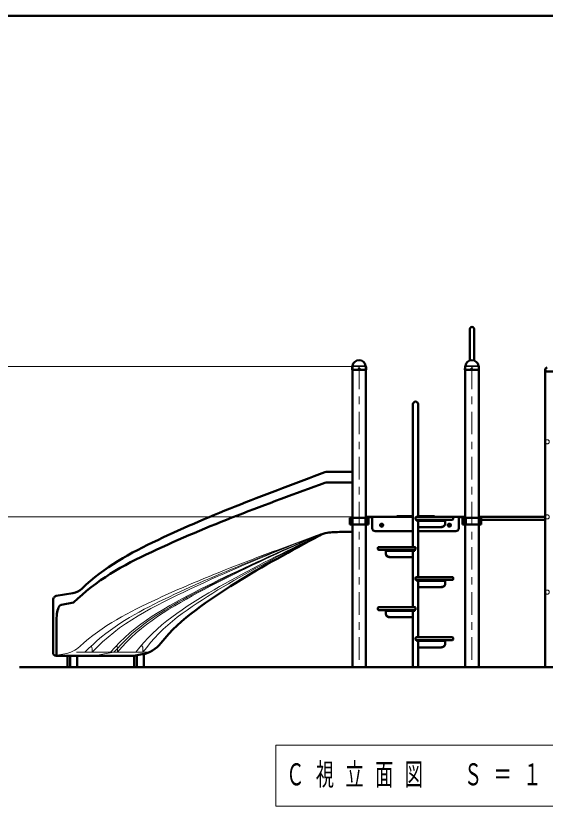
# Model space of a CAD drawing. Units: millimetres on the paper. Extents: x -385 to 0, y -594 to 267.
# Drawn here: x -315.5 to -245.2, y -135.1 to -30 of the extents above; entities that cross this region are included whole.
import ezdxf

# ---------------------------------------------------------------- set-up
doc = ezdxf.new("R2010")
doc.units = ezdxf.units.MM
doc.linetypes.add('USER1', pattern=[4.5, 2.5, -2])
doc.linetypes.add('USER2', pattern=[6, 3, -1, 1, -1])
doc.layers.add('LY_1', color=7, linetype='Continuous', lineweight=13)
doc.styles.add('ＭＳ ゴシック', font='')
doc.styles.get('ＭＳ ゴシック').set_extended_font_data('MS Gothic')

msp = doc.modelspace()

# ---------------------------------------------------------------- linework, layer by layer
at = {"layer": 'LY_1', "lineweight": 50}
for p, q in [((0, -30), (-385, -30)), ((-204.581, -116.66), (-315.014, -116.66))]:
    msp.add_line(p, q, dxfattribs=at)
at = {"layer": 'LY_1', "color": 140, "lineweight": 50}
for p, q in [((-255.174, -75.84), (-255.174, -71.66)), ((-254.63, -75.84), (-254.63, -71.66)), ((-270.831, -77.07), (-270.823, -76.673)), ((-270.799, -76.615), (-270.777, -76.593)), ((-270.793, -76.66), (-270.793, -116.66)), ((-269.006, -76.615), (-269.028, -76.593)), ((-269.011, -76.66), (-269.011, -116.66)), ((-268.973, -77.07), (-268.982, -76.673)), ((-255.831, -77.07), (-255.823, -76.673)), ((-255.799, -76.615), (-255.777, -76.593)), ((-255.793, -76.66), (-255.793, -116.66)), ((-254.006, -76.615), (-254.028, -76.593)), ((-254.011, -76.66), (-254.011, -116.66)), ((-253.973, -77.07), (-253.982, -76.673)), ((-270.822, -77.08), (-270.831, -77.07)), ((-270.822, -77.08), (-268.983, -77.08)), ((-268.973, -77.07), (-268.983, -77.08)), ((-255.822, -77.08), (-255.831, -77.07)), ((-255.822, -77.08), (-253.983, -77.08)), ((-253.973, -77.07), (-253.983, -77.08)), ((-245.174, -116.66), (-245.174, -77.06)), ((-234.63, -77.332), (-245.174, -77.332)), ((-262.742, -100.66), (-262.742, -81.66)), ((-262.062, -96.66), (-262.062, -81.66)), ((-274.103, -90.66), (-270.793, -90.66)), ((-274.107, -92.06), (-270.793, -92.06)), ((-269.011, -96.66), (-268.152, -96.66)), ((-269.011, -96.706), (-268.152, -96.706)), ((-268.152, -96.66), (-262.742, -96.66)), ((-268.152, -96.72), (-268.152, -98.16)), ((-264.902, -96.66), (-264.902, -96.54)), ((-262.742, -96.54), (-264.902, -96.54)), ((-262.309, -96.66), (-257.509, -96.66)), ((-262.309, -96.66), (-257.509, -96.66)), ((-259.902, -96.54), (-262.062, -96.54)), ((-256.652, -96.66), (-261.975, -96.66)), ((-261.975, -96.66), (-261.002, -96.66)), ((-259.902, -96.66), (-259.902, -96.54)), ((-255.793, -96.66), (-256.652, -96.66)), ((-255.793, -96.706), (-256.652, -96.706)), ((-256.652, -96.72), (-256.652, -98.16)), ((-245.174, -96.66), (-254.011, -96.66)), ((-271.139, -96.78), (-271.139, -97.68)), ((-268.666, -96.78), (-271.139, -96.78)), ((-268.666, -97.68), (-271.139, -97.68)), ((-270.972, -96.78), (-270.972, -97.68)), ((-269.068, -96.78), (-269.068, -97.68)), ((-268.881, -96.78), (-268.881, -97.68)), ((-268.822, -96.78), (-268.822, -97.68)), ((-268.666, -96.78), (-268.666, -97.68)), ((-266.982, -97.714), (-266.902, -97.667)), ((-266.982, -97.714), (-266.982, -97.806)), ((-266.902, -97.667), (-266.822, -97.714)), ((-266.822, -97.714), (-266.822, -97.806)), ((-262.409, -96.94), (-262.409, -96.76)), ((-262.309, -97.04), (-257.509, -97.04)), ((-262.289, -97.16), (-262.289, -97.04)), ((-262.289, -97.16), (-258.462, -97.16)), ((-262.062, -104.66), (-262.062, -97.16)), ((-262.062, -98.006), (-262.062, -97.16)), ((-258.462, -97.542), (-258.462, -97.04)), ((-257.982, -97.714), (-257.902, -97.667)), ((-257.982, -97.714), (-257.982, -97.806)), ((-257.902, -97.667), (-257.822, -97.714)), ((-257.822, -97.714), (-257.822, -97.806)), ((-257.409, -96.94), (-257.409, -96.76)), ((-256.139, -96.78), (-256.139, -97.68)), ((-256.139, -96.78), (-253.666, -96.78)), ((-256.139, -97.68), (-253.666, -97.68)), ((-255.983, -96.78), (-255.983, -97.68)), ((-255.924, -96.78), (-255.924, -97.68)), ((-255.737, -96.78), (-255.737, -97.68)), ((-245.174, -97.04), (-254.011, -97.04)), ((-253.832, -96.78), (-253.832, -97.68)), ((-253.666, -96.78), (-253.666, -97.68)), ((-270.793, -98.66), (-272.282, -98.66)), ((-272.282, -98.66), (-270.793, -98.66)), ((-267.752, -98.56), (-262.742, -98.56)), ((-266.982, -97.806), (-266.902, -97.852)), ((-266.902, -97.852), (-266.822, -97.806)), ((-262.062, -98.006), (-258.942, -98.006)), ((-262.062, -98.56), (-257.052, -98.56)), ((-257.982, -97.806), (-257.902, -97.852)), ((-257.902, -97.852), (-257.822, -97.806)), ((-267.395, -100.94), (-267.395, -100.76)), ((-262.495, -100.66), (-267.295, -100.66)), ((-262.495, -100.66), (-267.295, -100.66)), ((-262.395, -100.94), (-262.395, -100.76)), ((-262.495, -101.04), (-267.295, -101.04)), ((-266.342, -101.542), (-266.342, -101.04)), ((-262.515, -101.16), (-266.342, -101.16)), ((-262.742, -108.66), (-262.742, -101.16)), ((-262.742, -102.006), (-262.742, -101.16)), ((-262.515, -101.16), (-262.515, -101.04)), ((-262.742, -102.006), (-265.862, -102.006)), ((-262.409, -104.94), (-262.409, -104.76)), ((-262.309, -104.66), (-257.509, -104.66)), ((-262.309, -104.66), (-257.509, -104.66)), ((-262.309, -105.04), (-257.509, -105.04)), ((-262.289, -105.16), (-262.289, -105.04)), ((-258.462, -105.542), (-258.462, -105.04)), ((-257.409, -104.94), (-257.409, -104.76)), ((-262.289, -105.16), (-258.462, -105.16)), ((-262.062, -112.66), (-262.062, -105.16)), ((-262.062, -106.006), (-262.062, -105.16)), ((-262.062, -106.006), (-258.942, -106.006)), ((-310.145, -107.157), (-307.95, -106.784)), ((-310.566, -114.724), (-310.566, -107.774)), ((-309.446, -108.334), (-307.829, -108.06)), ((-267.395, -108.94), (-267.395, -108.76)), ((-262.495, -108.66), (-267.295, -108.66)), ((-262.495, -108.66), (-267.295, -108.66)), ((-262.495, -109.04), (-267.295, -109.04)), ((-266.342, -109.542), (-266.342, -109.04)), ((-262.515, -109.16), (-266.342, -109.16)), ((-262.742, -116.66), (-262.742, -109.16)), ((-262.742, -110.006), (-262.742, -109.16)), ((-262.515, -109.16), (-262.515, -109.04)), ((-262.395, -108.94), (-262.395, -108.76)), ((-310.087, -115.024), (-310.087, -110.066)), ((-262.742, -110.006), (-265.862, -110.006)), ((-262.409, -112.94), (-262.409, -112.76)), ((-262.309, -112.66), (-257.509, -112.66)), ((-262.309, -112.66), (-257.509, -112.66)), ((-262.309, -113.04), (-257.509, -113.04)), ((-262.289, -113.16), (-262.289, -113.04)), ((-262.289, -113.16), (-258.462, -113.16)), ((-262.062, -116.66), (-262.062, -113.16)), ((-262.062, -114.006), (-262.062, -113.16)), ((-258.462, -113.542), (-258.462, -113.04)), ((-257.409, -112.94), (-257.409, -112.76)), ((-262.062, -114.006), (-258.942, -114.006)), ((-299.853, -115.124), (-310.166, -115.124)), ((-308.629, -116.66), (-308.629, -115.124)), ((-308.287, -116.66), (-308.287, -115.124)), ((-307.347, -116.66), (-307.347, -115.124)), ((-298.71, -114.93), (-299.853, -115.124)), ((-299.796, -116.66), (-299.796, -115.124)), ((-299.454, -116.66), (-299.454, -115.057)), ((-298.514, -116.66), (-298.514, -114.892))]:
    msp.add_line(p, q, dxfattribs=at)
at = {"layer": 'LY_1'}
for p, q in [((-270.902, -76.66), (-331.566, -76.66)), ((-270.796, -76.65), (-269.009, -76.65)), ((-270.76, -76.58), (-269.048, -76.58)), ((-255.796, -76.65), (-254.009, -76.65)), ((-255.76, -76.58), (-254.048, -76.58)), ((-270.902, -96.66), (-321.566, -96.66)), ((-262.062, -97.975), (-258.942, -97.975)), ((-262.742, -101.975), (-265.862, -101.975)), ((-262.062, -105.975), (-258.942, -105.975)), ((-262.742, -109.975), (-265.862, -109.975)), ((-305.386, -114.66), (-305.386, -114.16)), ((-302.003, -114.66), (-302.003, -114.16)), ((-298.62, -114.66), (-298.62, -114.16)), ((-262.062, -113.975), (-258.942, -113.975)), ((-309.015, -114.861), (-310.047, -115.036)), ((-307.454, -114.66), (-297.86, -114.66)), ((-280.974, -127.002), (-280.974, -135.135)), ((-230.174, -127.002), (-280.974, -127.002)), ((-280.974, -135.135), (-230.174, -135.135))]:
    msp.add_line(p, q, dxfattribs=at)
at = {"layer": 'LY_1', "linetype": 'USER2'}
for p, q in [((-269.902, -76.66), (-269.902, -116.66)), ((-254.902, -76.66), (-254.902, -116.66)), ((-302.473, -114.66), (-305.209, -115.124))]:
    msp.add_line(p, q, dxfattribs=at)
at = {"layer": 'LY_1', "color": 140, "lineweight": 50}
for points in [[(-274.45, -90.722), (-275.153, -90.982), (-275.855, -91.244), (-276.556, -91.506), (-277.258, -91.769), (-277.959, -92.033), (-278.66, -92.298), (-279.36, -92.563), (-280.061, -92.828), (-280.761, -93.095), (-281.461, -93.361), (-282.16, -93.629), (-282.86, -93.898), (-283.559, -94.167), (-284.257, -94.439), (-284.955, -94.711), (-285.651, -94.986), (-286.348, -95.262), (-287.043, -95.541), (-287.738, -95.821), (-288.431, -96.105), (-289.123, -96.39), (-289.815, -96.679), (-290.505, -96.97), (-291.194, -97.263), (-291.882, -97.56), (-292.568, -97.86), (-293.254, -98.163), (-293.937, -98.469), (-294.619, -98.779), (-295.3, -99.092), (-295.979, -99.408), (-296.656, -99.728), (-297.331, -100.052), (-298.004, -100.381), (-298.675, -100.716), (-299.341, -101.058), (-300.003, -101.409), (-300.659, -101.77), (-301.309, -102.142), (-301.952, -102.526), (-302.587, -102.924), (-303.211, -103.338), (-303.825, -103.767), (-304.427, -104.213), (-305.016, -104.676), (-305.591, -105.156), (-306.152, -105.652), (-306.702, -106.161)], [(-307.829, -108.06), (-307.266, -107.527), (-306.692, -107.006), (-306.104, -106.5), (-305.502, -106.011), (-304.887, -105.539), (-304.258, -105.085), (-303.616, -104.649), (-302.964, -104.231), (-302.301, -103.827), (-301.63, -103.438), (-300.952, -103.061), (-300.268, -102.696), (-299.578, -102.342), (-298.884, -101.995), (-298.187, -101.656), (-297.487, -101.323), (-296.784, -100.994), (-296.08, -100.67), (-295.374, -100.349), (-294.666, -100.031), (-293.957, -99.717), (-293.246, -99.407), (-292.534, -99.1), (-291.821, -98.796), (-291.106, -98.495), (-290.39, -98.197), (-289.672, -97.902), (-288.954, -97.61), (-288.235, -97.32), (-287.514, -97.033), (-286.793, -96.749), (-286.07, -96.467), (-285.347, -96.186), (-284.623, -95.908), (-283.899, -95.631), (-283.174, -95.356), (-282.448, -95.082), (-281.722, -94.81), (-280.996, -94.538), (-280.269, -94.266), (-279.543, -93.995), (-278.816, -93.725), (-278.088, -93.456), (-277.361, -93.187), (-276.633, -92.919), (-275.905, -92.652), (-275.177, -92.385), (-274.448, -92.12)], [(-258.942, -97.975), (-258.886, -97.972), (-258.83, -97.962), (-258.776, -97.946), (-258.725, -97.925), (-258.676, -97.897), (-258.631, -97.864), (-258.59, -97.826), (-258.554, -97.784), (-258.524, -97.738), (-258.499, -97.689), (-258.48, -97.637), (-258.468, -97.584), (-258.464, -97.548), (-258.462, -97.511)], [(-258.942, -98.006), (-258.886, -98.003), (-258.83, -97.993), (-258.776, -97.977), (-258.725, -97.955), (-258.676, -97.928), (-258.631, -97.895), (-258.59, -97.857), (-258.554, -97.815), (-258.524, -97.769), (-258.499, -97.72), (-258.48, -97.668), (-258.468, -97.615), (-258.464, -97.579), (-258.462, -97.542)], [(-296.23, -113.453), (-295.725, -112.832), (-295.196, -112.23), (-294.644, -111.651), (-294.07, -111.093), (-293.478, -110.554), (-292.87, -110.034), (-292.248, -109.529), (-291.615, -109.04), (-290.972, -108.563), (-290.321, -108.096), (-289.665, -107.638), (-289.003, -107.188), (-288.337, -106.743), (-287.667, -106.306), (-286.993, -105.874), (-286.315, -105.448), (-285.634, -105.028), (-284.949, -104.613), (-284.262, -104.203), (-283.572, -103.797), (-282.879, -103.395), (-282.185, -102.997), (-281.488, -102.603), (-280.79, -102.211), (-280.091, -101.821), (-279.39, -101.434), (-278.689, -101.048), (-277.987, -100.663), (-277.284, -100.279), (-276.581, -99.897), (-275.877, -99.516), (-275.172, -99.136)], [(-265.862, -101.975), (-265.938, -101.969), (-266.011, -101.952), (-266.08, -101.925), (-266.145, -101.886), (-266.202, -101.839), (-266.251, -101.784), (-266.29, -101.722), (-266.319, -101.655), (-266.337, -101.584), (-266.342, -101.511)], [(-265.862, -102.006), (-265.938, -102), (-266.011, -101.983), (-266.08, -101.955), (-266.145, -101.917), (-266.202, -101.87), (-266.251, -101.815), (-266.29, -101.753), (-266.319, -101.686), (-266.337, -101.615), (-266.342, -101.542)], [(-258.942, -105.975), (-258.886, -105.972), (-258.83, -105.962), (-258.776, -105.946), (-258.725, -105.925), (-258.676, -105.897), (-258.631, -105.864), (-258.59, -105.826), (-258.554, -105.784), (-258.524, -105.738), (-258.499, -105.689), (-258.48, -105.637), (-258.468, -105.584), (-258.464, -105.548), (-258.462, -105.511)], [(-258.942, -106.006), (-258.886, -106.003), (-258.83, -105.993), (-258.776, -105.977), (-258.725, -105.955), (-258.676, -105.928), (-258.631, -105.895), (-258.59, -105.857), (-258.554, -105.815), (-258.524, -105.769), (-258.499, -105.72), (-258.48, -105.668), (-258.468, -105.615), (-258.464, -105.579), (-258.462, -105.542)], [(-310.145, -107.157), (-310.233, -107.196), (-310.315, -107.249), (-310.387, -107.315), (-310.449, -107.393), (-310.499, -107.48), (-310.536, -107.574), (-310.558, -107.673), (-310.566, -107.774)], [(-309.446, -108.334), (-309.546, -108.371), (-309.644, -108.447), (-309.737, -108.56), (-309.822, -108.708), (-309.899, -108.886), (-309.964, -109.091), (-310.017, -109.317), (-310.055, -109.559), (-310.079, -109.811), (-310.087, -110.066)], [(-265.862, -109.975), (-265.938, -109.969), (-266.011, -109.952), (-266.08, -109.925), (-266.145, -109.886), (-266.202, -109.839), (-266.251, -109.784), (-266.29, -109.722), (-266.319, -109.655), (-266.337, -109.584), (-266.342, -109.511)], [(-265.862, -110.006), (-265.938, -110), (-266.011, -109.983), (-266.08, -109.955), (-266.145, -109.917), (-266.202, -109.87), (-266.251, -109.815), (-266.29, -109.753), (-266.319, -109.686), (-266.337, -109.615), (-266.342, -109.542)], [(-258.942, -113.975), (-258.886, -113.972), (-258.83, -113.962), (-258.776, -113.946), (-258.725, -113.925), (-258.676, -113.897), (-258.631, -113.864), (-258.59, -113.826), (-258.554, -113.784), (-258.524, -113.738), (-258.499, -113.689), (-258.48, -113.637), (-258.468, -113.584), (-258.464, -113.548), (-258.462, -113.511)], [(-258.942, -114.006), (-258.886, -114.003), (-258.83, -113.993), (-258.776, -113.977), (-258.725, -113.955), (-258.676, -113.928), (-258.631, -113.895), (-258.59, -113.857), (-258.554, -113.815), (-258.524, -113.769), (-258.499, -113.72), (-258.48, -113.668), (-258.468, -113.615), (-258.464, -113.579), (-258.462, -113.542)]]:
    msp.add_lwpolyline(points, dxfattribs=at)
at = {"layer": 'LY_1'}
for points in [[(-275.058, -98.942), (-275.735, -99.189), (-276.411, -99.437), (-277.12, -99.698), (-277.829, -99.96), (-278.538, -100.222), (-279.246, -100.485), (-279.954, -100.749), (-280.662, -101.013), (-281.369, -101.277), (-282.077, -101.543), (-282.784, -101.809), (-283.49, -102.076), (-284.196, -102.345), (-284.902, -102.615), (-285.607, -102.887), (-286.311, -103.16), (-287.014, -103.436), (-287.717, -103.714), (-288.418, -103.994), (-289.119, -104.277), (-289.819, -104.562), (-290.517, -104.85), (-291.214, -105.141), (-291.911, -105.434), (-292.606, -105.73), (-293.299, -106.03), (-293.991, -106.333), (-294.682, -106.638), (-295.371, -106.948), (-296.059, -107.26), (-296.745, -107.576), (-297.43, -107.896), (-298.112, -108.221), (-298.792, -108.55), (-299.469, -108.886), (-300.141, -109.23), (-300.809, -109.584), (-301.471, -109.948), (-302.126, -110.324), (-302.773, -110.713), (-303.412, -111.116), (-304.041, -111.535), (-304.658, -111.971), (-305.263, -112.423), (-305.854, -112.893), (-306.432, -113.38), (-306.998, -113.881)], [(-306.326, -114.66), (-305.793, -114.131), (-305.248, -113.613), (-304.691, -113.11), (-304.119, -112.623), (-303.533, -112.153), (-302.933, -111.701), (-302.322, -111.265), (-301.699, -110.845), (-301.066, -110.44), (-300.424, -110.05), (-299.775, -109.672), (-299.12, -109.305), (-298.459, -108.949), (-297.793, -108.601), (-297.123, -108.26), (-296.451, -107.925), (-295.776, -107.595), (-295.099, -107.269), (-294.421, -106.948), (-293.74, -106.63), (-293.058, -106.315), (-292.374, -106.004), (-291.689, -105.696), (-291.003, -105.391), (-290.315, -105.089), (-289.626, -104.789), (-288.937, -104.492), (-288.246, -104.197), (-287.554, -103.904), (-286.862, -103.613), (-286.168, -103.324), (-285.475, -103.036), (-284.78, -102.75), (-284.085, -102.464), (-283.39, -102.181), (-282.694, -101.899), (-281.997, -101.618), (-281.299, -101.34), (-280.601, -101.063), (-279.902, -100.788), (-279.202, -100.515), (-278.502, -100.243), (-277.801, -99.974), (-277.099, -99.707), (-276.419, -99.451), (-275.739, -99.196), (-275.058, -98.944)], [(-275.057, -98.952), (-275.713, -99.203), (-276.368, -99.455), (-277.023, -99.71), (-277.934, -100.067), (-278.843, -100.429), (-279.75, -100.793), (-280.657, -101.161), (-281.562, -101.533), (-282.466, -101.907), (-283.369, -102.284), (-284.27, -102.664), (-285.17, -103.046), (-286.07, -103.431), (-286.968, -103.819), (-287.865, -104.21), (-288.76, -104.604), (-289.654, -105.002), (-290.545, -105.405), (-291.434, -105.813), (-292.321, -106.227), (-293.205, -106.646), (-294.086, -107.071), (-294.963, -107.504), (-295.837, -107.944), (-296.706, -108.392), (-297.57, -108.852), (-298.426, -109.326), (-299.271, -109.818), (-300.105, -110.33), (-300.923, -110.866), (-301.724, -111.428), (-302.504, -112.018), (-303.261, -112.637), (-303.993, -113.287), (-304.7, -113.962), (-305.386, -114.66)], [(-302.943, -114.66), (-302.327, -113.978), (-301.69, -113.316), (-301.03, -112.678), (-300.344, -112.067), (-299.635, -111.483), (-298.906, -110.925), (-298.159, -110.39), (-297.396, -109.879), (-296.621, -109.386), (-295.835, -108.91), (-295.041, -108.448), (-294.241, -107.998), (-293.436, -107.556), (-292.626, -107.121), (-291.813, -106.694), (-290.997, -106.272), (-290.178, -105.857), (-289.356, -105.447), (-288.531, -105.042), (-287.704, -104.642), (-286.876, -104.246), (-286.045, -103.853), (-285.213, -103.463), (-284.38, -103.077), (-283.546, -102.692), (-282.711, -102.31), (-281.874, -101.931), (-281.037, -101.554), (-280.197, -101.18), (-279.357, -100.81), (-278.515, -100.442), (-277.672, -100.079), (-276.827, -99.718), (-275.941, -99.345), (-275.054, -98.976)], [(-275.053, -98.987), (-275.903, -99.352), (-276.751, -99.722), (-277.571, -100.083), (-278.389, -100.448), (-279.206, -100.817), (-280.021, -101.189), (-280.835, -101.563), (-281.647, -101.941), (-282.458, -102.321), (-283.268, -102.704), (-284.077, -103.09), (-284.884, -103.478), (-285.691, -103.868), (-286.495, -104.261), (-287.298, -104.659), (-288.1, -105.06), (-288.898, -105.465), (-289.694, -105.876), (-290.488, -106.292), (-291.278, -106.714), (-292.065, -107.143), (-292.848, -107.578), (-293.627, -108.021), (-294.4, -108.473), (-295.167, -108.935), (-295.926, -109.412), (-296.674, -109.904), (-297.41, -110.416), (-298.13, -110.949), (-298.831, -111.506), (-299.513, -112.088), (-300.171, -112.695), (-300.804, -113.329), (-301.414, -113.985), (-302.003, -114.66)], [(-275.048, -99.017), (-275.803, -99.373), (-276.555, -99.733), (-277.309, -100.098), (-278.062, -100.466), (-278.813, -100.838), (-279.562, -101.213), (-280.31, -101.591), (-281.056, -101.971), (-281.801, -102.355), (-282.545, -102.74), (-283.287, -103.129), (-284.029, -103.519), (-284.768, -103.912), (-285.507, -104.308), (-286.243, -104.708), (-286.977, -105.111), (-287.709, -105.519), (-288.438, -105.933), (-289.163, -106.351), (-289.886, -106.776), (-290.604, -107.206), (-291.319, -107.644), (-292.029, -108.089), (-292.733, -108.543), (-293.43, -109.008), (-294.118, -109.486), (-294.795, -109.979), (-295.459, -110.49), (-296.108, -111.02), (-296.738, -111.572), (-297.348, -112.146), (-297.935, -112.743), (-298.499, -113.363), (-299.04, -114.003), (-299.56, -114.66)], [(-275.047, -99.03), (-275.764, -99.382), (-276.48, -99.737), (-277.209, -100.104), (-277.936, -100.474), (-278.662, -100.847), (-279.385, -101.223), (-280.108, -101.602), (-280.829, -101.984), (-281.548, -102.369), (-282.267, -102.756), (-282.983, -103.145), (-283.699, -103.537), (-284.414, -103.931), (-285.126, -104.328), (-285.837, -104.729), (-286.545, -105.134), (-287.251, -105.543), (-287.954, -105.957), (-288.654, -106.377), (-289.35, -106.802), (-290.042, -107.234), (-290.73, -107.672), (-291.413, -108.119), (-292.09, -108.574), (-292.76, -109.039), (-293.421, -109.518), (-294.071, -110.011), (-294.708, -110.521), (-295.329, -111.05), (-295.932, -111.6), (-296.514, -112.171), (-297.075, -112.763), (-297.611, -113.378), (-298.126, -114.011), (-298.62, -114.66)], [(-305.386, -114.16), (-305.394, -114.069), (-305.417, -113.982), (-305.455, -113.9), (-305.506, -113.827)], [(-302.003, -114.16), (-302.008, -114.091), (-302.021, -114.023), (-302.043, -113.959), (-302.073, -113.897), (-302.111, -113.841), (-302.156, -113.791)], [(-298.62, -114.16), (-298.627, -114.076), (-298.647, -113.994), (-298.68, -113.917), (-298.724, -113.846), (-298.779, -113.785), (-298.843, -113.735)]]:
    msp.add_lwpolyline(points, dxfattribs=at)
at = {"layer": 'LY_1', "linetype": 'USER2'}
msp.add_lwpolyline([(-275.052, -98.993), (-275.603, -99.233), (-276.154, -99.473), (-276.778, -99.746), (-277.4, -100.02), (-278.023, -100.295), (-278.645, -100.57), (-279.267, -100.846), (-279.889, -101.122), (-280.51, -101.399), (-281.132, -101.677), (-281.752, -101.956), (-282.372, -102.236), (-282.992, -102.517), (-283.61, -102.8), (-284.228, -103.085), (-284.845, -103.372), (-285.461, -103.661), (-286.076, -103.952), (-286.69, -104.246), (-287.302, -104.543), (-287.913, -104.842), (-288.523, -105.144), (-289.131, -105.449), (-289.738, -105.757), (-290.343, -106.068), (-290.946, -106.382), (-291.548, -106.701), (-292.147, -107.022), (-292.745, -107.347), (-293.34, -107.676), (-293.934, -108.009), (-294.524, -108.347), (-295.111, -108.691), (-295.694, -109.041), (-296.273, -109.4), (-296.845, -109.768), (-297.411, -110.146), (-297.968, -110.536), (-298.518, -110.937), (-299.057, -111.352), (-299.584, -111.782), (-300.099, -112.227), (-300.6, -112.687), (-301.088, -113.162), (-301.562, -113.65), (-302.023, -114.149), (-302.473, -114.66)], dxfattribs=at)
at = {"layer": 'LY_1', "color": 140, "lineweight": 50}
for centre, radius in [((-269.902, -76.92), 0.06), ((-254.902, -76.92), 0.06), ((-266.902, -97.76), 0.21), ((-257.902, -97.76), 0.21)]:
    msp.add_circle(centre, radius, dxfattribs=at)
at = {"layer": 'LY_1', "linetype": 'USER1'}
for centre, radius in [((-244.902, -86.66), 0.272), ((-244.902, -96.66), 0.272), ((-266.902, -97.76), 0.125), ((-257.902, -97.76), 0.125), ((-244.902, -106.66), 0.272)]:
    msp.add_circle(centre, radius, dxfattribs=at)
at = {"layer": 'LY_1'}
for centre, radius in [((-266.902, -97.76), 0.24), ((-266.902, -97.76), 0.11), ((-257.902, -97.76), 0.24), ((-257.902, -97.76), 0.11)]:
    msp.add_circle(centre, radius, dxfattribs=at)
at = {"layer": 'LY_1', "color": 140, "lineweight": 50}
for centre, radius, start, end in [((-254.902, -71.66), 0.272, 0, 180), ((-270.739, -76.675), 0.084, 135, 178.99605), ((-270.816, -76.554), 0.056, 315, 353.3676), ((-269.902, -76.66), 0.864, 90, 173.3676), ((-269.902, -76.66), 0.864, 6.6324, 90), ((-268.989, -76.554), 0.056, 186.6324, 225), ((-269.066, -76.675), 0.084, 1.00395, 45), ((-255.739, -76.675), 0.084, 135, 178.99605), ((-255.816, -76.554), 0.056, 315, 353.3676), ((-254.902, -76.66), 0.864, 90, 173.3676), ((-254.902, -76.66), 0.864, 6.6324, 90), ((-253.989, -76.554), 0.056, 186.6324, 225), ((-254.066, -76.675), 0.084, 1.00395, 45), ((-244.902, -77.06), 0.272, 90, 270), ((-262.402, -81.66), 0.34, 0, 180), ((-274.103, -91.66), 1, 90, 110.3051), ((-274.107, -93.06), 1, 90, 109.96417), ((-268.092, -96.72), 0.06, 90, 180), ((-262.309, -96.76), 0.1, 90, 180), ((-257.509, -96.76), 0.1, 0, 90), ((-256.712, -96.72), 0.06, 0, 90), ((-262.309, -96.94), 0.1, 180, 270), ((-257.509, -96.94), 0.1, 270, 0), ((-273.279, -102.66), 4, 102.72338, 118.24518), ((-272.282, -116.66), 18, 90, 95.98827), ((-267.752, -98.16), 0.4, 180, 270), ((-257.052, -98.16), 0.4, 270, 0), ((-267.295, -100.76), 0.1, 90, 180), ((-262.495, -100.76), 0.1, 0, 90), ((-267.295, -100.94), 0.1, 180, 270), ((-262.495, -100.94), 0.1, 270, 0), ((-262.309, -104.76), 0.1, 90, 180), ((-262.309, -104.94), 0.1, 180, 270), ((-257.509, -104.76), 0.1, 0, 90), ((-257.509, -104.94), 0.1, 270, 0), ((-308.352, -104.418), 2.4, 279.63543, 313.4339), ((-267.295, -108.76), 0.1, 90, 180), ((-267.295, -108.94), 0.1, 180, 270), ((-262.495, -108.76), 0.1, 0, 90), ((-262.495, -108.94), 0.1, 270, 0), ((-299.379, -110.987), 4, 279.63543, 321.93695), ((-262.309, -112.76), 0.1, 90, 180), ((-262.309, -112.94), 0.1, 180, 270), ((-257.509, -112.76), 0.1, 0, 90), ((-257.509, -112.94), 0.1, 270, 0), ((-310.166, -114.724), 0.4, 180, 270)]:
    msp.add_arc(centre, radius, start, end, dxfattribs=at)
at = {"layer": 'LY_1'}
for centre, radius, start, end in [((-309.685, -110.918), 4, 279.63543, 312.20142), ((-310.187, -115.024), 0.1, 265.95312, 0)]:
    msp.add_arc(centre, radius, start, end, dxfattribs=at)

# ---------------------------------------------------------------- texts
at = {"layer": 'LY_1', "insert": (-279.574, -131.068), "char_height": 2.933, "attachment_point": 4, "style": 'ＭＳ ゴシック'}
msp.add_mtext('\\T1.64;\\W0.6;Ｃ視立面図\u3000Ｓ＝１／５０', dxfattribs=at)

doc.saveas('drawing.dxf')
